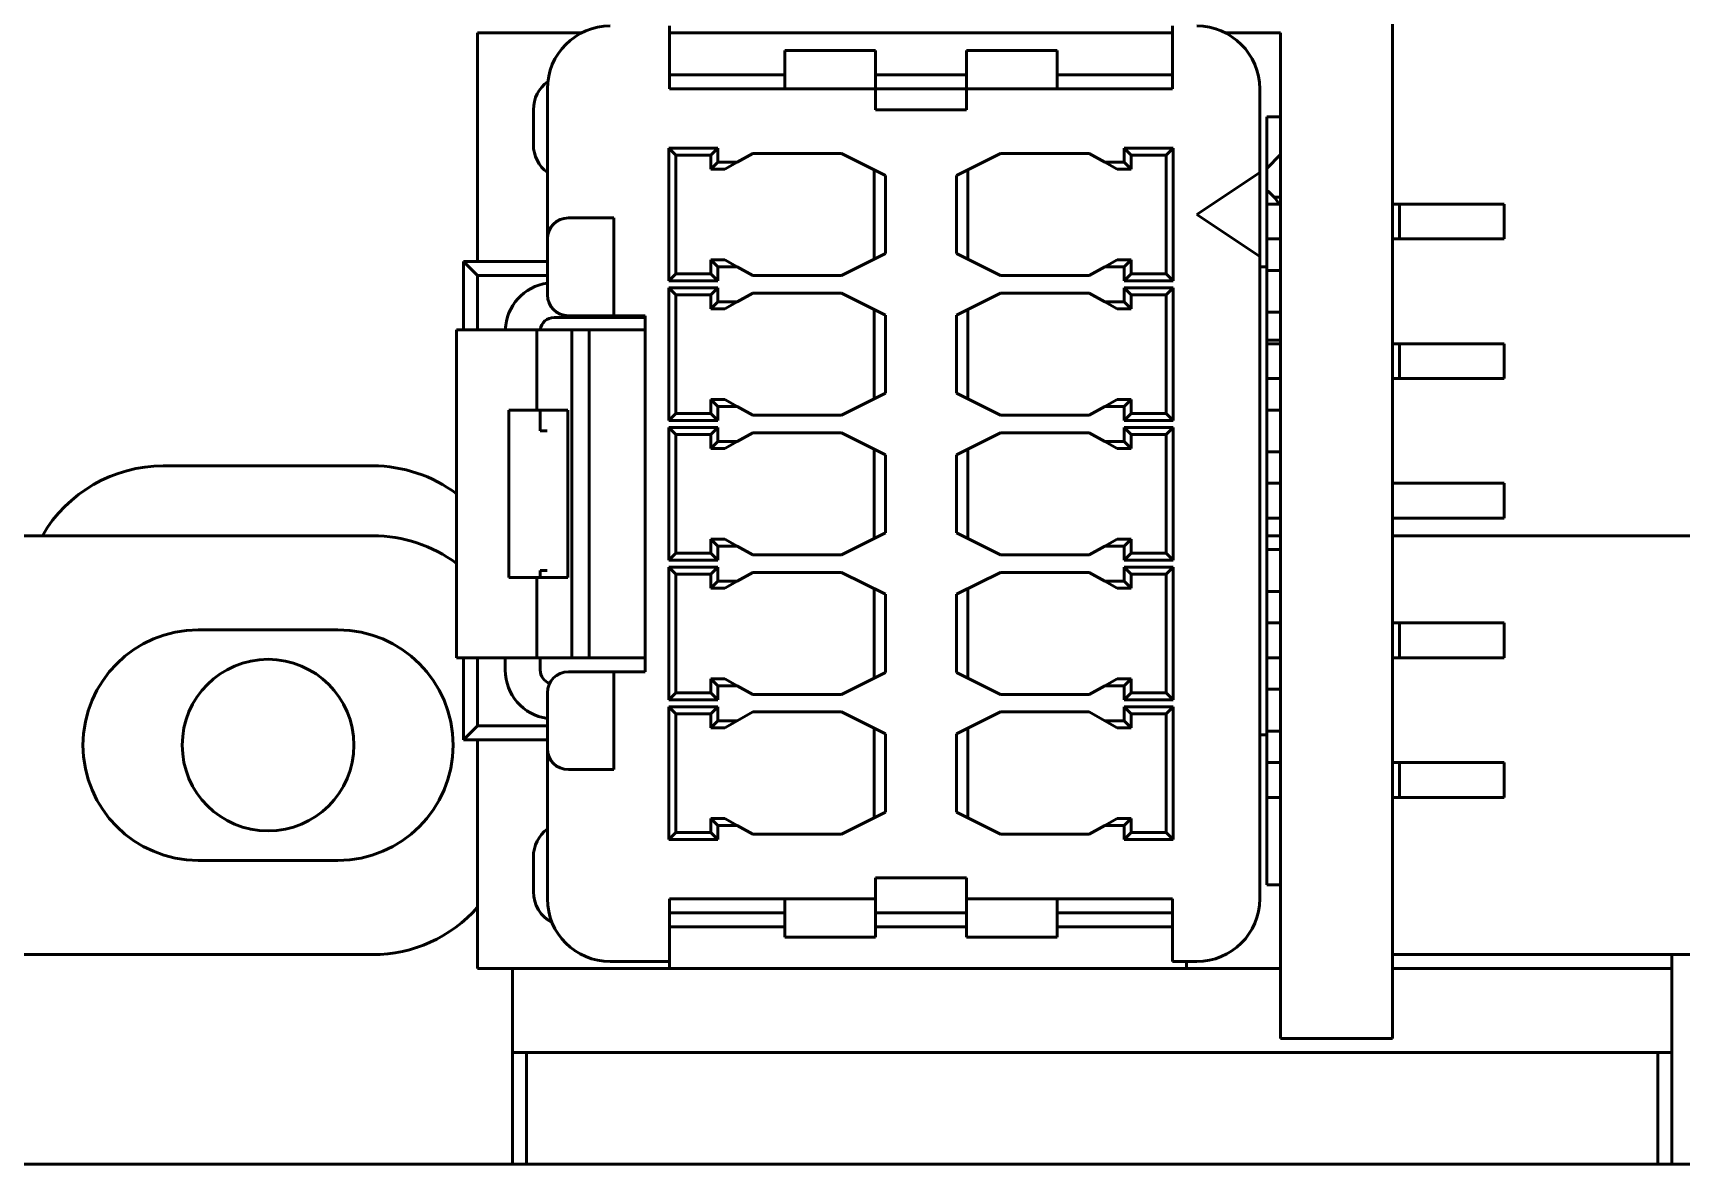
# Model space of a CAD drawing. Header units: millimetres. Extents: x 3118 to 4801, y 919 to 1849.
# Drawn here: x 3434.99 to 3458.59, y 1548.73 to 1564.93 of the extents above; entities that cross this region are included whole.
import ezdxf

# ---------------------------------------------------------------- set-up
doc = ezdxf.new("R2010")
doc.units = ezdxf.units.MM
doc.header["$LTSCALE"] = 1.8
doc.layers.add('외형선(ISO)', color=7, linetype='Continuous', lineweight=50)

msp = doc.modelspace()

# ---------------------------------------------------------------- linework, layer by layer
at = {"layer": '외형선(ISO)'}
for p, q in [((3454.46, 1567.527), (3454.46, 1550.527)), ((3441.36, 1564.927), (3442.847, 1564.927)), ((3441.36, 1561.652), (3441.36, 1564.927)), ((3444.11, 1565.027), (3444.11, 1564.127)), ((3444.11, 1564.927), (3444.91, 1564.927)), ((3444.91, 1564.927), (3450.71, 1564.927)), ((3450.71, 1564.927), (3451.31, 1564.927)), ((3451.31, 1565.027), (3451.31, 1564.127)), ((3452.072, 1564.927), (3452.86, 1564.927)), ((3452.86, 1563.727), (3452.86, 1564.927)), ((3445.76, 1564.677), (3447.06, 1564.677)), ((3445.76, 1564.127), (3445.76, 1564.677)), ((3447.06, 1564.677), (3447.06, 1564.127)), ((3448.36, 1564.127), (3448.36, 1564.677)), ((3448.36, 1564.677), (3449.66, 1564.677)), ((3449.66, 1564.677), (3449.66, 1564.127)), ((3444.91, 1564.327), (3444.11, 1564.327)), ((3444.91, 1564.327), (3445.76, 1564.327)), ((3447.06, 1564.327), (3448.36, 1564.327)), ((3449.66, 1564.327), (3450.71, 1564.327)), ((3451.31, 1564.327), (3450.71, 1564.327)), ((3442.36, 1561.977), (3442.36, 1564.127)), ((3444.11, 1564.127), (3447.06, 1564.127)), ((3447.06, 1564.127), (3448.36, 1564.127)), ((3447.06, 1564.127), (3447.06, 1563.827)), ((3448.36, 1564.127), (3451.31, 1564.127)), ((3448.36, 1563.827), (3448.36, 1564.127)), ((3452.56, 1564.127), (3452.56, 1562.927)), ((3442.16, 1563.827), (3442.16, 1563.327)), ((3447.06, 1563.827), (3448.36, 1563.827)), ((3452.86, 1563.727), (3452.66, 1563.727)), ((3452.66, 1563.727), (3452.66, 1561.577)), ((3452.86, 1561.527), (3452.86, 1563.727)), ((3444.1, 1563.277), (3444.1, 1561.377)), ((3444.8, 1563.277), (3444.1, 1563.277)), ((3444.1, 1563.277), (3444.2, 1563.177)), ((3444.8, 1563.277), (3444.7, 1563.177)), ((3444.8, 1563.077), (3444.8, 1563.277)), ((3450.62, 1563.277), (3450.62, 1563.077)), ((3451.32, 1563.277), (3450.62, 1563.277)), ((3450.62, 1563.277), (3450.72, 1563.177)), ((3451.32, 1563.277), (3451.22, 1563.177)), ((3451.32, 1561.377), (3451.32, 1563.277)), ((3444.2, 1563.177), (3444.2, 1561.477)), ((3444.7, 1563.177), (3444.2, 1563.177)), ((3444.7, 1562.977), (3444.7, 1563.177)), ((3444.8, 1563.077), (3444.7, 1562.977)), ((3445.077, 1563.077), (3444.8, 1563.077)), ((3445.077, 1563.077), (3444.9, 1562.977)), ((3445.3, 1563.202), (3445.077, 1563.077)), ((3445.3, 1563.202), (3446.57, 1563.202)), ((3446.57, 1563.202), (3447.2, 1562.887)), ((3448.22, 1562.887), (3448.85, 1563.202)), ((3448.85, 1563.202), (3450.12, 1563.202)), ((3450.342, 1563.077), (3450.12, 1563.202)), ((3450.62, 1563.077), (3450.342, 1563.077)), ((3450.342, 1563.077), (3450.52, 1562.977)), ((3450.62, 1563.077), (3450.72, 1562.977)), ((3451.22, 1563.177), (3450.72, 1563.177)), ((3450.72, 1563.177), (3450.72, 1562.977)), ((3451.22, 1561.477), (3451.22, 1563.177)), ((3452.66, 1562.987), (3452.86, 1563.187)), ((3444.9, 1562.977), (3444.7, 1562.977)), ((3447.04, 1562.967), (3447.04, 1561.687)), ((3447.2, 1562.887), (3447.2, 1561.767)), ((3448.22, 1561.767), (3448.22, 1562.887)), ((3448.38, 1561.687), (3448.38, 1562.967)), ((3450.72, 1562.977), (3450.52, 1562.977)), ((3452.56, 1562.927), (3451.66, 1562.327)), ((3452.56, 1561.727), (3452.56, 1562.927)), ((3452.765, 1562.577), (3452.86, 1562.577)), ((3451.66, 1562.327), (3452.56, 1561.727)), ((3452.66, 1562.477), (3452.86, 1562.477)), ((3454.46, 1562.477), (3454.56, 1562.477)), ((3454.56, 1562.477), (3456.06, 1562.477)), ((3454.56, 1561.977), (3454.56, 1562.477)), ((3456.06, 1561.977), (3456.06, 1562.477)), ((3442.96, 1562.277), (3442.66, 1562.277)), ((3442.96, 1562.277), (3443.31, 1562.277)), ((3443.31, 1561.977), (3443.31, 1562.277)), ((3442.36, 1561.177), (3442.36, 1561.977)), ((3443.31, 1561.177), (3443.31, 1561.977)), ((3452.66, 1561.977), (3452.86, 1561.977)), ((3454.46, 1561.977), (3454.56, 1561.977)), ((3454.56, 1561.977), (3456.06, 1561.977)), ((3441.36, 1561.452), (3441.16, 1561.652)), ((3441.16, 1560.677), (3441.16, 1561.652)), ((3441.16, 1561.652), (3442.36, 1561.652)), ((3444.7, 1561.677), (3444.9, 1561.677)), ((3444.7, 1561.477), (3444.7, 1561.677)), ((3444.8, 1561.577), (3444.7, 1561.677)), ((3445.077, 1561.577), (3444.9, 1561.677)), ((3447.2, 1561.767), (3446.57, 1561.452)), ((3448.85, 1561.452), (3448.22, 1561.767)), ((3450.342, 1561.577), (3450.52, 1561.677)), ((3450.52, 1561.677), (3450.72, 1561.677)), ((3450.62, 1561.577), (3450.72, 1561.677)), ((3450.72, 1561.677), (3450.72, 1561.477)), ((3452.56, 1561.727), (3452.56, 1552.527)), ((3441.36, 1561.452), (3442.36, 1561.452)), ((3441.36, 1560.677), (3441.36, 1561.452)), ((3444.1, 1561.377), (3444.2, 1561.477)), ((3444.1, 1561.377), (3444.8, 1561.377)), ((3444.2, 1561.477), (3444.7, 1561.477)), ((3444.8, 1561.377), (3444.7, 1561.477)), ((3444.8, 1561.577), (3445.077, 1561.577)), ((3444.8, 1561.377), (3444.8, 1561.577)), ((3445.077, 1561.577), (3445.3, 1561.452)), ((3446.57, 1561.452), (3445.3, 1561.452)), ((3450.12, 1561.452), (3448.85, 1561.452)), ((3450.12, 1561.452), (3450.342, 1561.577)), ((3450.342, 1561.577), (3450.62, 1561.577)), ((3450.62, 1561.577), (3450.62, 1561.377)), ((3450.62, 1561.377), (3450.72, 1561.477)), ((3450.62, 1561.377), (3451.32, 1561.377)), ((3450.72, 1561.477), (3451.22, 1561.477)), ((3451.32, 1561.377), (3451.22, 1561.477)), ((3452.56, 1561.577), (3452.66, 1561.577)), ((3452.66, 1554.877), (3452.66, 1561.577)), ((3452.66, 1561.527), (3452.86, 1561.527)), ((3452.86, 1560.927), (3452.86, 1561.527)), ((3443.31, 1560.877), (3443.31, 1561.177)), ((3444.1, 1561.277), (3444.1, 1559.377)), ((3444.8, 1561.277), (3444.1, 1561.277)), ((3444.1, 1561.277), (3444.2, 1561.177)), ((3444.2, 1561.177), (3444.2, 1559.477)), ((3444.7, 1561.177), (3444.2, 1561.177)), ((3444.8, 1561.277), (3444.7, 1561.177)), ((3444.7, 1560.977), (3444.7, 1561.177)), ((3444.8, 1561.077), (3444.8, 1561.277)), ((3445.3, 1561.202), (3445.077, 1561.077)), ((3445.3, 1561.202), (3446.57, 1561.202)), ((3446.57, 1561.202), (3447.2, 1560.887)), ((3448.22, 1560.887), (3448.85, 1561.202)), ((3448.85, 1561.202), (3450.12, 1561.202)), ((3450.342, 1561.077), (3450.12, 1561.202)), ((3450.62, 1561.277), (3450.62, 1561.077)), ((3451.32, 1561.277), (3450.62, 1561.277)), ((3450.62, 1561.277), (3450.72, 1561.177)), ((3451.22, 1561.177), (3450.72, 1561.177)), ((3450.72, 1561.177), (3450.72, 1560.977)), ((3451.32, 1561.277), (3451.22, 1561.177)), ((3451.22, 1559.477), (3451.22, 1561.177)), ((3451.32, 1559.377), (3451.32, 1561.277)), ((3444.8, 1561.077), (3444.7, 1560.977)), ((3444.9, 1560.977), (3444.7, 1560.977)), ((3445.077, 1561.077), (3444.8, 1561.077)), ((3445.077, 1561.077), (3444.9, 1560.977)), ((3447.04, 1560.967), (3447.04, 1559.687)), ((3448.38, 1559.687), (3448.38, 1560.967)), ((3450.62, 1561.077), (3450.342, 1561.077)), ((3450.342, 1561.077), (3450.52, 1560.977)), ((3450.72, 1560.977), (3450.52, 1560.977)), ((3450.62, 1561.077), (3450.72, 1560.977)), ((3452.66, 1560.927), (3452.86, 1560.927)), ((3452.86, 1559.527), (3452.86, 1560.927)), ((3442.21, 1560.677), (3441.06, 1560.677)), ((3441.06, 1560.677), (3441.06, 1555.977)), ((3442.71, 1560.677), (3442.21, 1560.677)), ((3442.21, 1560.677), (3442.21, 1559.527)), ((3442.457, 1560.852), (3443.31, 1560.852)), ((3442.66, 1560.877), (3442.96, 1560.877)), ((3442.71, 1555.977), (3442.71, 1560.677)), ((3442.96, 1560.677), (3442.71, 1560.677)), ((3443.31, 1560.877), (3442.96, 1560.877)), ((3443.106, 1560.677), (3442.96, 1560.677)), ((3442.96, 1560.677), (3442.96, 1555.977)), ((3443.606, 1560.677), (3443.106, 1560.677)), ((3443.31, 1560.877), (3443.31, 1560.852)), ((3443.31, 1560.877), (3443.76, 1560.877)), ((3443.31, 1560.852), (3443.36, 1560.852)), ((3443.36, 1560.877), (3443.36, 1560.852)), ((3443.46, 1560.852), (3443.36, 1560.852)), ((3443.46, 1560.877), (3443.46, 1560.852)), ((3443.46, 1560.852), (3443.76, 1560.852)), ((3443.76, 1560.677), (3443.606, 1560.677)), ((3443.76, 1555.777), (3443.76, 1560.877)), ((3447.2, 1560.887), (3447.2, 1559.767)), ((3448.22, 1559.767), (3448.22, 1560.887)), ((3452.66, 1560.527), (3452.86, 1560.527)), ((3452.66, 1560.477), (3452.86, 1560.477)), ((3454.46, 1560.477), (3454.56, 1560.477)), ((3454.56, 1560.477), (3456.06, 1560.477)), ((3454.56, 1559.977), (3454.56, 1560.477)), ((3456.06, 1559.977), (3456.06, 1560.477)), ((3452.66, 1559.977), (3452.86, 1559.977)), ((3454.46, 1559.977), (3454.56, 1559.977)), ((3454.56, 1559.977), (3456.06, 1559.977)), ((3447.2, 1559.767), (3446.57, 1559.452)), ((3448.85, 1559.452), (3448.22, 1559.767)), ((3442.21, 1559.527), (3441.81, 1559.527)), ((3441.81, 1559.527), (3441.81, 1557.127)), ((3442.655, 1559.527), (3442.21, 1559.527)), ((3442.257, 1559.527), (3442.257, 1559.227)), ((3442.655, 1557.127), (3442.655, 1559.527)), ((3444.7, 1559.677), (3444.9, 1559.677)), ((3444.7, 1559.477), (3444.7, 1559.677)), ((3444.8, 1559.577), (3444.7, 1559.677)), ((3444.8, 1559.577), (3445.077, 1559.577)), ((3444.8, 1559.377), (3444.8, 1559.577)), ((3445.077, 1559.577), (3444.9, 1559.677)), ((3445.077, 1559.577), (3445.3, 1559.452)), ((3450.12, 1559.452), (3450.342, 1559.577)), ((3450.342, 1559.577), (3450.52, 1559.677)), ((3450.342, 1559.577), (3450.62, 1559.577)), ((3450.52, 1559.677), (3450.72, 1559.677)), ((3450.62, 1559.577), (3450.72, 1559.677)), ((3450.62, 1559.577), (3450.62, 1559.377)), ((3450.72, 1559.677), (3450.72, 1559.477)), ((3452.66, 1559.527), (3452.86, 1559.527)), ((3452.86, 1558.927), (3452.86, 1559.527)), ((3444.1, 1559.377), (3444.2, 1559.477)), ((3444.1, 1559.377), (3444.8, 1559.377)), ((3444.1, 1559.277), (3444.1, 1557.377)), ((3444.8, 1559.277), (3444.1, 1559.277)), ((3444.1, 1559.277), (3444.2, 1559.177)), ((3444.2, 1559.477), (3444.7, 1559.477)), ((3444.8, 1559.377), (3444.7, 1559.477)), ((3444.8, 1559.277), (3444.7, 1559.177)), ((3444.8, 1559.077), (3444.8, 1559.277)), ((3446.57, 1559.452), (3445.3, 1559.452)), ((3450.12, 1559.452), (3448.85, 1559.452)), ((3450.62, 1559.377), (3450.72, 1559.477)), ((3450.62, 1559.377), (3451.32, 1559.377)), ((3450.62, 1559.277), (3450.62, 1559.077)), ((3451.32, 1559.277), (3450.62, 1559.277)), ((3450.62, 1559.277), (3450.72, 1559.177)), ((3450.72, 1559.477), (3451.22, 1559.477)), ((3451.32, 1559.377), (3451.22, 1559.477)), ((3451.32, 1559.277), (3451.22, 1559.177)), ((3451.32, 1557.377), (3451.32, 1559.277)), ((3442.357, 1559.227), (3442.257, 1559.227)), ((3444.2, 1559.177), (3444.2, 1557.477)), ((3444.7, 1559.177), (3444.2, 1559.177)), ((3444.7, 1558.977), (3444.7, 1559.177)), ((3444.8, 1559.077), (3444.7, 1558.977)), ((3445.077, 1559.077), (3444.8, 1559.077)), ((3445.077, 1559.077), (3444.9, 1558.977)), ((3445.3, 1559.202), (3445.077, 1559.077)), ((3445.3, 1559.202), (3446.57, 1559.202)), ((3446.57, 1559.202), (3447.2, 1558.887)), ((3448.22, 1558.887), (3448.85, 1559.202)), ((3448.85, 1559.202), (3450.12, 1559.202)), ((3450.342, 1559.077), (3450.12, 1559.202)), ((3450.62, 1559.077), (3450.342, 1559.077)), ((3450.342, 1559.077), (3450.52, 1558.977)), ((3450.62, 1559.077), (3450.72, 1558.977)), ((3451.22, 1559.177), (3450.72, 1559.177)), ((3450.72, 1559.177), (3450.72, 1558.977)), ((3451.22, 1557.477), (3451.22, 1559.177)), ((3444.9, 1558.977), (3444.7, 1558.977)), ((3447.04, 1558.967), (3447.04, 1557.687)), ((3447.2, 1558.887), (3447.2, 1557.767)), ((3448.22, 1557.767), (3448.22, 1558.887)), ((3448.38, 1557.687), (3448.38, 1558.967)), ((3450.72, 1558.977), (3450.52, 1558.977)), ((3452.66, 1558.927), (3452.86, 1558.927)), ((3452.86, 1557.527), (3452.86, 1558.927)), ((3436.86, 1558.727), (3439.86, 1558.727)), ((3452.86, 1558.477), (3452.66, 1558.477)), ((3456.06, 1558.477), (3454.46, 1558.477)), ((3456.06, 1558.477), (3456.06, 1557.977)), ((3452.86, 1557.977), (3452.66, 1557.977)), ((3456.06, 1557.977), (3454.46, 1557.977)), ((3432.66, 1557.727), (3439.86, 1557.727)), ((3444.7, 1557.677), (3444.9, 1557.677)), ((3444.7, 1557.477), (3444.7, 1557.677)), ((3444.8, 1557.577), (3444.7, 1557.677)), ((3445.077, 1557.577), (3444.9, 1557.677)), ((3447.2, 1557.767), (3446.57, 1557.452)), ((3448.85, 1557.452), (3448.22, 1557.767)), ((3450.342, 1557.577), (3450.52, 1557.677)), ((3450.52, 1557.677), (3450.72, 1557.677)), ((3450.62, 1557.577), (3450.72, 1557.677)), ((3450.72, 1557.677), (3450.72, 1557.477)), ((3452.66, 1557.727), (3452.86, 1557.727)), ((3454.46, 1557.727), (3463.46, 1557.727)), ((3444.1, 1557.377), (3444.2, 1557.477)), ((3444.1, 1557.377), (3444.8, 1557.377)), ((3444.2, 1557.477), (3444.7, 1557.477)), ((3444.8, 1557.377), (3444.7, 1557.477)), ((3444.8, 1557.577), (3445.077, 1557.577)), ((3444.8, 1557.377), (3444.8, 1557.577)), ((3445.077, 1557.577), (3445.3, 1557.452)), ((3446.57, 1557.452), (3445.3, 1557.452)), ((3450.12, 1557.452), (3448.85, 1557.452)), ((3450.12, 1557.452), (3450.342, 1557.577)), ((3450.342, 1557.577), (3450.62, 1557.577)), ((3450.62, 1557.577), (3450.62, 1557.377)), ((3450.62, 1557.377), (3450.72, 1557.477)), ((3450.62, 1557.377), (3451.32, 1557.377)), ((3450.72, 1557.477), (3451.22, 1557.477)), ((3451.32, 1557.377), (3451.22, 1557.477)), ((3452.66, 1557.527), (3452.86, 1557.527)), ((3452.86, 1556.927), (3452.86, 1557.527)), ((3442.257, 1557.227), (3442.257, 1557.127)), ((3442.257, 1557.227), (3442.357, 1557.227)), ((3444.1, 1557.277), (3444.1, 1555.377)), ((3444.8, 1557.277), (3444.1, 1557.277)), ((3444.1, 1557.277), (3444.2, 1557.177)), ((3444.2, 1557.177), (3444.2, 1555.477)), ((3444.7, 1557.177), (3444.2, 1557.177)), ((3444.8, 1557.277), (3444.7, 1557.177)), ((3444.7, 1556.977), (3444.7, 1557.177)), ((3444.8, 1557.077), (3444.8, 1557.277)), ((3445.3, 1557.202), (3445.077, 1557.077)), ((3445.3, 1557.202), (3446.57, 1557.202)), ((3446.57, 1557.202), (3447.2, 1556.887)), ((3448.22, 1556.887), (3448.85, 1557.202)), ((3448.85, 1557.202), (3450.12, 1557.202)), ((3450.342, 1557.077), (3450.12, 1557.202)), ((3450.62, 1557.277), (3450.62, 1557.077)), ((3451.32, 1557.277), (3450.62, 1557.277)), ((3450.62, 1557.277), (3450.72, 1557.177)), ((3451.22, 1557.177), (3450.72, 1557.177)), ((3450.72, 1557.177), (3450.72, 1556.977)), ((3451.32, 1557.277), (3451.22, 1557.177)), ((3451.22, 1555.477), (3451.22, 1557.177)), ((3451.32, 1555.377), (3451.32, 1557.277)), ((3442.21, 1557.127), (3441.81, 1557.127)), ((3442.655, 1557.127), (3442.21, 1557.127)), ((3442.21, 1557.127), (3442.21, 1555.977)), ((3444.8, 1557.077), (3444.7, 1556.977)), ((3444.9, 1556.977), (3444.7, 1556.977)), ((3445.077, 1557.077), (3444.8, 1557.077)), ((3445.077, 1557.077), (3444.9, 1556.977)), ((3447.04, 1556.967), (3447.04, 1555.687)), ((3448.38, 1555.687), (3448.38, 1556.967)), ((3450.62, 1557.077), (3450.342, 1557.077)), ((3450.342, 1557.077), (3450.52, 1556.977)), ((3450.72, 1556.977), (3450.52, 1556.977)), ((3450.62, 1557.077), (3450.72, 1556.977)), ((3452.66, 1556.927), (3452.86, 1556.927)), ((3452.86, 1555.527), (3452.86, 1556.927)), ((3447.2, 1556.887), (3447.2, 1555.767)), ((3448.22, 1555.767), (3448.22, 1556.887)), ((3452.66, 1556.477), (3452.86, 1556.477)), ((3454.46, 1556.477), (3454.56, 1556.477)), ((3454.56, 1556.477), (3456.06, 1556.477)), ((3454.56, 1555.977), (3454.56, 1556.477)), ((3456.06, 1555.977), (3456.06, 1556.477)), ((3437.36, 1556.377), (3439.36, 1556.377)), ((3442.21, 1555.977), (3441.06, 1555.977)), ((3441.16, 1554.802), (3441.16, 1555.977)), ((3441.36, 1555.002), (3441.36, 1555.977)), ((3441.757, 1555.802), (3441.757, 1555.977)), ((3442.71, 1555.977), (3442.21, 1555.977)), ((3442.257, 1555.977), (3442.257, 1555.802)), ((3442.96, 1555.977), (3442.71, 1555.977)), ((3443.106, 1555.977), (3442.96, 1555.977)), ((3443.606, 1555.977), (3443.106, 1555.977)), ((3443.76, 1555.977), (3443.606, 1555.977)), ((3452.66, 1555.977), (3452.86, 1555.977)), ((3454.46, 1555.977), (3454.56, 1555.977)), ((3454.56, 1555.977), (3456.06, 1555.977)), ((3442.96, 1555.777), (3442.66, 1555.777)), ((3442.96, 1555.777), (3443.31, 1555.777)), ((3443.31, 1555.777), (3443.76, 1555.777)), ((3443.31, 1555.477), (3443.31, 1555.777)), ((3447.2, 1555.767), (3446.57, 1555.452)), ((3448.85, 1555.452), (3448.22, 1555.767)), ((3442.36, 1555.477), (3442.36, 1554.677)), ((3443.31, 1555.477), (3443.31, 1554.677)), ((3444.1, 1555.377), (3444.2, 1555.477)), ((3444.2, 1555.477), (3444.7, 1555.477)), ((3444.7, 1555.677), (3444.9, 1555.677)), ((3444.7, 1555.477), (3444.7, 1555.677)), ((3444.8, 1555.577), (3444.7, 1555.677)), ((3444.8, 1555.377), (3444.7, 1555.477)), ((3444.8, 1555.577), (3445.077, 1555.577)), ((3444.8, 1555.377), (3444.8, 1555.577)), ((3445.077, 1555.577), (3444.9, 1555.677)), ((3445.077, 1555.577), (3445.3, 1555.452)), ((3450.12, 1555.452), (3450.342, 1555.577)), ((3450.342, 1555.577), (3450.52, 1555.677)), ((3450.342, 1555.577), (3450.62, 1555.577)), ((3450.52, 1555.677), (3450.72, 1555.677)), ((3450.62, 1555.577), (3450.72, 1555.677)), ((3450.62, 1555.577), (3450.62, 1555.377)), ((3450.62, 1555.377), (3450.72, 1555.477)), ((3450.72, 1555.677), (3450.72, 1555.477)), ((3450.72, 1555.477), (3451.22, 1555.477)), ((3451.32, 1555.377), (3451.22, 1555.477)), ((3452.66, 1555.527), (3452.86, 1555.527)), ((3452.86, 1554.927), (3452.86, 1555.527)), ((3444.1, 1555.377), (3444.8, 1555.377)), ((3444.1, 1555.277), (3444.1, 1553.377)), ((3444.8, 1555.277), (3444.1, 1555.277)), ((3444.1, 1555.277), (3444.2, 1555.177)), ((3444.8, 1555.277), (3444.7, 1555.177)), ((3444.8, 1555.077), (3444.8, 1555.277)), ((3446.57, 1555.452), (3445.3, 1555.452)), ((3450.12, 1555.452), (3448.85, 1555.452)), ((3450.62, 1555.377), (3451.32, 1555.377)), ((3450.62, 1555.277), (3450.62, 1555.077)), ((3451.32, 1555.277), (3450.62, 1555.277)), ((3450.62, 1555.277), (3450.72, 1555.177)), ((3451.32, 1555.277), (3451.22, 1555.177)), ((3451.32, 1553.377), (3451.32, 1555.277)), ((3444.2, 1555.177), (3444.2, 1553.477)), ((3444.7, 1555.177), (3444.2, 1555.177)), ((3444.7, 1554.977), (3444.7, 1555.177)), ((3444.8, 1555.077), (3444.7, 1554.977)), ((3445.077, 1555.077), (3444.8, 1555.077)), ((3445.077, 1555.077), (3444.9, 1554.977)), ((3445.3, 1555.202), (3445.077, 1555.077)), ((3445.3, 1555.202), (3446.57, 1555.202)), ((3446.57, 1555.202), (3447.2, 1554.887)), ((3448.22, 1554.887), (3448.85, 1555.202)), ((3448.85, 1555.202), (3450.12, 1555.202)), ((3450.342, 1555.077), (3450.12, 1555.202)), ((3450.62, 1555.077), (3450.342, 1555.077)), ((3450.342, 1555.077), (3450.52, 1554.977)), ((3450.62, 1555.077), (3450.72, 1554.977)), ((3451.22, 1555.177), (3450.72, 1555.177)), ((3450.72, 1555.177), (3450.72, 1554.977)), ((3451.22, 1553.477), (3451.22, 1555.177)), ((3441.16, 1554.802), (3441.36, 1555.002)), ((3441.16, 1554.802), (3442.36, 1554.802)), ((3441.36, 1555.002), (3442.36, 1555.002)), ((3441.36, 1551.527), (3441.36, 1554.802)), ((3444.9, 1554.977), (3444.7, 1554.977)), ((3447.04, 1554.967), (3447.04, 1553.687)), ((3447.2, 1554.887), (3447.2, 1553.767)), ((3448.22, 1553.767), (3448.22, 1554.887)), ((3448.38, 1553.687), (3448.38, 1554.967)), ((3450.72, 1554.977), (3450.52, 1554.977)), ((3452.56, 1554.877), (3452.66, 1554.877)), ((3452.66, 1554.927), (3452.86, 1554.927)), ((3452.66, 1554.877), (3452.66, 1552.727)), ((3452.86, 1552.727), (3452.86, 1554.927)), ((3442.36, 1552.527), (3442.36, 1554.677)), ((3443.31, 1554.377), (3443.31, 1554.677)), ((3442.66, 1554.377), (3442.96, 1554.377)), ((3443.31, 1554.377), (3442.96, 1554.377)), ((3452.66, 1554.477), (3452.86, 1554.477)), ((3454.46, 1554.477), (3454.56, 1554.477)), ((3454.56, 1554.477), (3456.06, 1554.477)), ((3454.56, 1553.977), (3454.56, 1554.477)), ((3456.06, 1553.977), (3456.06, 1554.477)), ((3452.66, 1553.977), (3452.86, 1553.977)), ((3454.46, 1553.977), (3454.56, 1553.977)), ((3454.56, 1553.977), (3456.06, 1553.977)), ((3444.7, 1553.677), (3444.9, 1553.677)), ((3444.8, 1553.577), (3444.7, 1553.677)), ((3444.7, 1553.477), (3444.7, 1553.677)), ((3445.077, 1553.577), (3444.9, 1553.677)), ((3447.2, 1553.767), (3446.57, 1553.452)), ((3448.85, 1553.452), (3448.22, 1553.767)), ((3450.342, 1553.577), (3450.52, 1553.677)), ((3450.52, 1553.677), (3450.72, 1553.677)), ((3450.62, 1553.577), (3450.72, 1553.677)), ((3450.72, 1553.677), (3450.72, 1553.477)), ((3444.1, 1553.377), (3444.2, 1553.477)), ((3444.1, 1553.377), (3444.8, 1553.377)), ((3444.2, 1553.477), (3444.7, 1553.477)), ((3444.8, 1553.377), (3444.7, 1553.477)), ((3444.8, 1553.577), (3445.077, 1553.577)), ((3444.8, 1553.377), (3444.8, 1553.577)), ((3445.077, 1553.577), (3445.3, 1553.452)), ((3446.57, 1553.452), (3445.3, 1553.452)), ((3450.12, 1553.452), (3448.85, 1553.452)), ((3450.12, 1553.452), (3450.342, 1553.577)), ((3450.342, 1553.577), (3450.62, 1553.577)), ((3450.62, 1553.577), (3450.62, 1553.377)), ((3450.62, 1553.377), (3450.72, 1553.477)), ((3450.62, 1553.377), (3451.32, 1553.377)), ((3450.72, 1553.477), (3451.22, 1553.477)), ((3451.32, 1553.377), (3451.22, 1553.477)), ((3442.16, 1553.127), (3442.16, 1552.627)), ((3439.36, 1553.077), (3437.36, 1553.077)), ((3448.36, 1552.827), (3447.06, 1552.827)), ((3447.06, 1552.827), (3447.06, 1552.527)), ((3448.36, 1552.527), (3448.36, 1552.827)), ((3452.86, 1552.727), (3452.66, 1552.727)), ((3452.86, 1551.527), (3452.86, 1552.727)), ((3447.06, 1552.527), (3444.11, 1552.527)), ((3444.11, 1551.627), (3444.11, 1552.527)), ((3445.76, 1551.977), (3445.76, 1552.527)), ((3447.06, 1552.527), (3447.06, 1551.977)), ((3451.31, 1552.527), (3448.36, 1552.527)), ((3448.36, 1551.977), (3448.36, 1552.527)), ((3449.66, 1552.527), (3449.66, 1551.977)), ((3451.31, 1551.627), (3451.31, 1552.527)), ((3444.91, 1552.327), (3444.11, 1552.327)), ((3444.91, 1552.327), (3445.76, 1552.327)), ((3447.06, 1552.327), (3448.36, 1552.327)), ((3449.66, 1552.327), (3450.71, 1552.327)), ((3451.31, 1552.327), (3450.71, 1552.327)), ((3444.91, 1552.127), (3444.11, 1552.127)), ((3444.91, 1552.127), (3445.76, 1552.127)), ((3447.06, 1551.977), (3445.76, 1551.977)), ((3447.06, 1552.127), (3448.36, 1552.127)), ((3449.66, 1551.977), (3448.36, 1551.977)), ((3449.66, 1552.127), (3450.71, 1552.127)), ((3451.31, 1552.127), (3450.71, 1552.127)), ((3430.86, 1551.727), (3439.86, 1551.727)), ((3454.46, 1551.727), (3463.46, 1551.727)), ((3458.46, 1551.727), (3458.46, 1550.327)), ((3441.36, 1551.527), (3444.11, 1551.527)), ((3441.86, 1551.527), (3441.86, 1550.327)), ((3444.11, 1551.627), (3443.26, 1551.627)), ((3444.11, 1551.527), (3444.11, 1551.627)), ((3444.11, 1551.527), (3444.91, 1551.527)), ((3444.91, 1551.527), (3450.71, 1551.527)), ((3450.71, 1551.527), (3451.51, 1551.527)), ((3451.66, 1551.627), (3451.31, 1551.627)), ((3451.51, 1551.527), (3451.51, 1551.627)), ((3451.51, 1551.527), (3452.86, 1551.527)), ((3452.86, 1550.527), (3452.86, 1551.527)), ((3454.46, 1551.527), (3458.46, 1551.527)), ((3452.86, 1550.527), (3454.46, 1550.527)), ((3441.86, 1550.327), (3441.86, 1548.727)), ((3441.86, 1550.327), (3442.06, 1550.327)), ((3442.06, 1550.327), (3442.06, 1548.727)), ((3458.26, 1550.327), (3442.06, 1550.327)), ((3458.26, 1548.727), (3458.26, 1550.327)), ((3458.26, 1550.327), (3458.46, 1550.327)), ((3458.46, 1548.727), (3458.46, 1550.327)), ((3434.86, 1548.727), (3441.86, 1548.727)), ((3442.06, 1548.727), (3441.86, 1548.727)), ((3458.26, 1548.727), (3442.06, 1548.727)), ((3458.46, 1548.727), (3458.26, 1548.727)), ((3458.46, 1548.727), (3465.46, 1548.727))]:
    msp.add_line(p, q, dxfattribs=at)
msp.add_circle((3438.36, 1554.727), 1.229, dxfattribs=at)
for centre, radius, start, end in [((3443.26, 1564.127), 0.9, 90, 180), ((3451.66, 1564.127), 0.9, 0, 90), ((3442.66, 1563.827), 0.5, 126.0029, 180), ((3442.66, 1563.327), 0.5, 180, 233.1301), ((3452.31, 1562.187), 0.6, 28.9033, 54.3147), ((3442.66, 1561.977), 0.3, 90, 180), ((3442.457, 1560.652), 0.7, 97.965, 177.9533), ((3442.66, 1561.177), 0.3, 180, 270), ((3442.457, 1560.652), 0.2, 90, 172.8192), ((3436.86, 1556.727), 2, 90, 150), ((3439.86, 1556.727), 2, 53.1301, 90), ((3439.86, 1555.727), 2, 53.1301, 90), ((3437.36, 1554.727), 1.65, 90, 270), ((3439.36, 1554.727), 1.65, 270, 90), ((3442.457, 1555.802), 0.7, 180, 262.035), ((3442.457, 1555.802), 0.2, 180, 251.1699), ((3442.66, 1555.477), 0.3, 90, 180), ((3442.66, 1554.677), 0.3, 180, 270), ((3442.66, 1553.127), 0.5, 126.8699, 180), ((3442.66, 1552.627), 0.5, 180, 242.3363), ((3443.26, 1552.527), 0.9, 180, 270), ((3451.66, 1552.527), 0.9, 270, 0), ((3439.86, 1553.727), 2, 270, 318.5904)]:
    msp.add_arc(centre, radius, start, end, dxfattribs=at)

doc.saveas('drawing.dxf')
